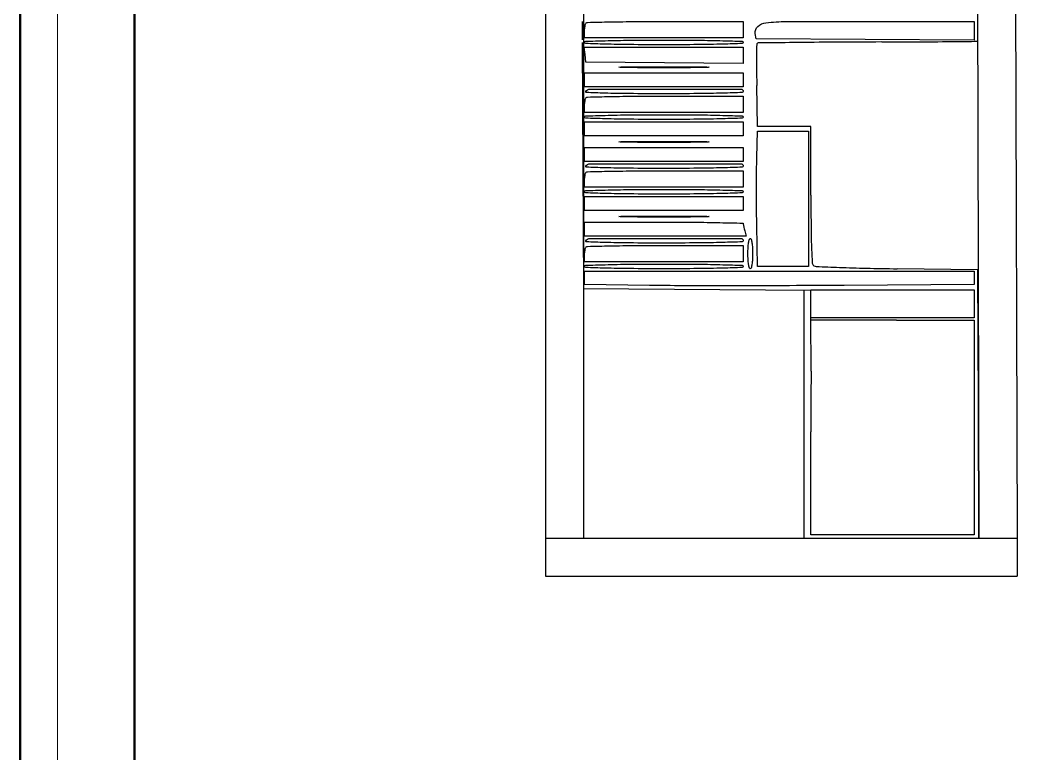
# Model space of a CAD drawing. Header units: inches. Extents: x -279 to 561, y -345 to 342.
# Drawn here: x -228.46 to -223.13, y -301.52 to -297.66 of the extents above; entities that cross this region are included whole.
import ezdxf

# ---------------------------------------------------------------- set-up
doc = ezdxf.new("R2010")
doc.units = ezdxf.units.IN
doc.header["$LTSCALE"] = 0.5
doc.header["$MEASUREMENT"] = 0
doc.layers.add('CADER', color=7, linetype='Continuous')
doc.layers.add('G-ANNO-HLIN', color=5, linetype='Continuous', lineweight=50)

msp = doc.modelspace()

# ---------------------------------------------------------------- linework, layer by layer
at = {"linetype": 'Continuous'}
for p, q in [((-225.6968, -294.8727), (-225.6968, -300.5857)), ((-223.2352, -294.8727), (-223.219, -300.3857)), ((-225.4968, -295.0778), (-225.4968, -300.3857)), ((-223.4346, -295.0727), (-223.419, -300.3857)), ((-224.3012, -299.5077), (-224.3018, -299.2273)), ((-224.0497, -299.2399), (-224.3018, -299.2399)), ((-225.6968, -300.3857), (-223.219, -300.3857)), ((-225.6968, -300.5857), (-223.219, -300.5857))]:
    msp.add_line(p, q, dxfattribs=at)
for p, q in [((-225.5031, -297.6706), (-225.5031, -297.719)), ((-225.5031, -297.719), (-225.5031, -297.7675)), ((-225.5033, -297.7809), (-225.5001, -298.4275)), ((-224.5826, -298.2222), (-224.5862, -298.0066)), ((-224.4422, -298.2222), (-224.5826, -298.2222)), ((-224.3018, -298.2222), (-224.4422, -298.2222)), ((-224.3018, -298.5831), (-224.3018, -298.2222)), ((-225.5001, -298.4275), (-225.4969, -299.0741)), ((-223.4253, -298.976), (-223.8482, -298.9699)), ((-223.4222, -299.6809), (-223.4253, -298.976)), ((-225.4969, -299.0741), (-224.3018, -299.0833)), ((-224.3386, -299.083), (-224.3386, -299.7514)), ((-223.8525, -299.2396), (-223.4437, -299.2396)), ((-223.4437, -299.2396), (-223.4437, -299.8035)), ((-223.419, -300.3857), (-223.4222, -299.6809)), ((-224.3386, -299.7514), (-224.3386, -300.3857)), ((-224.3018, -300.3673), (-224.3018, -299.8259)), ((-223.4437, -299.8035), (-223.4437, -300.3673)), ((-223.8728, -300.3673), (-224.3018, -300.3673)), ((-223.4437, -300.3673), (-223.8728, -300.3673)), ((-224.3386, -300.3857), (-223.8788, -300.3857)), ((-223.8788, -300.3857), (-223.419, -300.3857))]:
    msp.add_line(p, q)
at = {"ltscale": 0.5}
msp.add_line((-223.219, -300.3857), (-223.219, -300.5857), dxfattribs=at)
for points in [[(-224.6573, -297.7135), (-224.6573, -297.7564), (-225.074, -297.7564), (-225.4908, -297.7564), (-225.4908, -297.7216, -0.021582), (-225.4902, -297.7077, -0.025482), (-225.4884, -297.6947, -0.025624), (-225.4858, -297.684, -0.12431), (-225.4826, -297.6787, -0.19328), (-225.4748, -297.6754, -0.000522), (-225.3569, -297.673, -0.003029), (-225.2231, -297.6712, -0.001872), (-225.0659, -297.6706), (-224.6573, -297.6706)], [(-223.4437, -297.7197), (-223.4437, -297.7689), (-224.0168, -297.7657), (-224.5899, -297.7625), (-224.5939, -297.734, -0.245701), (-224.5807, -297.6968, -0.161071), (-224.5383, -297.6774, -0.026332), (-224.4306, -297.6713, -0.000931), (-224.0141, -297.6706), (-223.4437, -297.6706)], [(-224.6573, -297.7809, -0.403851), (-224.6629, -297.7867, -0.001526), (-224.7645, -297.79, -0.005325), (-224.8938, -297.7924, -0.002026), (-225.074, -297.7931, -0.002026), (-225.2543, -297.7924, -0.005325), (-225.3836, -297.79, -0.001526), (-225.4852, -297.7867, -0.403851), (-225.4908, -297.7809, -0.403851), (-225.4852, -297.7751, -0.001526), (-225.3836, -297.7718, -0.005325), (-225.2543, -297.7694, -0.002026), (-225.074, -297.7686, -0.002026), (-224.8938, -297.7694, -0.005325), (-224.7645, -297.7718, -0.001526), (-224.6629, -297.7751, -0.403851)], [(-224.8626, -297.9126, -0.002729), (-224.9589, -297.9138, -0.001602), (-225.074, -297.9142, -0.001602), (-225.1892, -297.9138, -0.002729), (-225.2855, -297.9126, -0.017758), (-225.3107, -297.9113, -0.948514), (-225.3106, -297.9101, -0.003611), (-225.2257, -297.9092, -0.00072), (-225.074, -297.909, -0.00072), (-224.9224, -297.9092, -0.003611), (-224.8375, -297.9101, -0.948514), (-224.8374, -297.9113, -0.017758)], [(-224.6573, -298.0383, -0.403872), (-224.6629, -298.0441, -0.001521), (-224.7647, -298.0474, -0.005316), (-224.8942, -298.0498, -0.002022), (-225.0748, -298.0506, -0.001933), (-225.2577, -298.0499, -0.00554), (-225.3848, -298.0475, -0.00204), (-225.4816, -298.0442, -0.574661), (-225.4847, -298.0383, -0.259343), (-225.4629, -298.0261, -0.000553), (-225.0671, -298.0257, -0.000472), (-224.6695, -298.0261, -0.413661)], [(-224.6573, -298.1057), (-224.6573, -298.1486), (-225.074, -298.1486), (-225.4908, -298.1486), (-225.4908, -298.1139, -0.021582), (-225.4902, -298.1, -0.025482), (-225.4884, -298.087, -0.025624), (-225.4858, -298.0763, -0.12431), (-225.4826, -298.071, -0.19328), (-225.4748, -298.0677, -0.000522), (-225.3569, -298.0652, -0.003029), (-225.2231, -298.0634, -0.001872), (-225.0659, -298.0628), (-224.6573, -298.0628)], [(-224.6573, -298.1731, -0.403851), (-224.6629, -298.1789, -0.001526), (-224.7645, -298.1822, -0.005325), (-224.8938, -298.1847, -0.002026), (-225.074, -298.1854, -0.002026), (-225.2543, -298.1847, -0.005325), (-225.3836, -298.1822, -0.001526), (-225.4852, -298.1789, -0.403851), (-225.4908, -298.1731, -0.403851), (-225.4852, -298.1673, -0.001526), (-225.3836, -298.164, -0.005325), (-225.2543, -298.1616, -0.002026), (-225.074, -298.1609, -0.002026), (-224.8938, -298.1616, -0.005325), (-224.7645, -298.164, -0.001526), (-224.6629, -298.1673, -0.403851)], [(-224.3141, -298.6022), (-224.3141, -298.9577), (-224.4484, -298.9577), (-224.5827, -298.9577), (-224.5863, -298.7401, -0.002391), (-224.5874, -298.6467, -0.001906), (-224.5877, -298.5459, -0.001926), (-224.5873, -298.4526, -0.004853), (-224.586, -298.3846), (-224.5822, -298.2467), (-224.4481, -298.2467), (-224.3141, -298.2467)], [(-224.8626, -298.3049, -0.002729), (-224.9589, -298.306, -0.001602), (-225.074, -298.3064, -0.001602), (-225.1892, -298.306, -0.002729), (-225.2855, -298.3049, -0.017758), (-225.3107, -298.3036, -0.948514), (-225.3106, -298.3023, -0.003611), (-225.2257, -298.3015, -0.00072), (-225.074, -298.3012, -0.00072), (-224.9224, -298.3015, -0.003611), (-224.8375, -298.3023, -0.948514), (-224.8374, -298.3036, -0.017758)], [(-224.6573, -298.498), (-224.6573, -298.5409), (-225.074, -298.5409), (-225.4908, -298.5409), (-225.4908, -298.5062, -0.021582), (-225.4902, -298.4923, -0.025482), (-225.4884, -298.4792, -0.025624), (-225.4858, -298.4686, -0.12431), (-225.4826, -298.4632, -0.19328), (-225.4748, -298.4599, -0.000522), (-225.3569, -298.4575, -0.003029), (-225.2231, -298.4557, -0.001872), (-225.0659, -298.4551), (-224.6573, -298.4551)], [(-224.6573, -298.4306, -0.403872), (-224.6629, -298.4364, -0.001521), (-224.7647, -298.4397, -0.005316), (-224.8942, -298.4421, -0.002022), (-225.0748, -298.4428, -0.001933), (-225.2577, -298.4421, -0.00554), (-225.3848, -298.4397, -0.00204), (-225.4816, -298.4364, -0.574661), (-225.4847, -298.4306, -0.259343), (-225.4629, -298.4184, -0.000553), (-225.0671, -298.418, -0.000472), (-224.6695, -298.4183, -0.413661)], [(-224.6573, -298.5654, -0.403851), (-224.6629, -298.5712, -0.001526), (-224.7645, -298.5745, -0.005325), (-224.8938, -298.5769, -0.002026), (-225.074, -298.5777, -0.002026), (-225.2543, -298.5769, -0.005325), (-225.3836, -298.5745, -0.001526), (-225.4852, -298.5712, -0.403851), (-225.4908, -298.5654, -0.403851), (-225.4852, -298.5596, -0.001526), (-225.3836, -298.5563, -0.005325), (-225.2543, -298.5539, -0.002026), (-225.074, -298.5531, -0.002026), (-224.8938, -298.5539, -0.005325), (-224.7645, -298.5563, -0.001526), (-224.6629, -298.5596, -0.403851)], [(-224.8626, -298.6972, -0.002729), (-224.9589, -298.6983, -0.001602), (-225.074, -298.6987, -0.001602), (-225.1892, -298.6983, -0.002729), (-225.2855, -298.6972, -0.017758), (-225.3107, -298.6958, -0.948514), (-225.3106, -298.6946, -0.003611), (-225.2257, -298.6937, -0.00072), (-225.074, -298.6935, -0.00072), (-224.9224, -298.6937, -0.003611), (-224.8375, -298.6946, -0.948514), (-224.8374, -298.6958, -0.017758)], [(-224.6571, -298.7339, 0.038866), (-224.6566, -298.7391, 0.007282), (-224.6548, -298.7485, 0.007754), (-224.6524, -298.7595, 0.007025), (-224.6495, -298.7707), (-224.6422, -298.7983), (-225.0665, -298.7983), (-225.4908, -298.7983), (-225.4908, -298.7615), (-225.4908, -298.7248), (-225.074, -298.7248, -0.002067), (-224.9142, -298.7254, -0.003445), (-224.7797, -298.7275, -0.000478), (-224.6608, -298.7302, -0.401918)], [(-224.6573, -298.8228, -0.403872), (-224.6629, -298.8286, -0.001521), (-224.7647, -298.8319, -0.005316), (-224.8942, -298.8343, -0.002022), (-225.0748, -298.8351, -0.001933), (-225.2577, -298.8344, -0.00554), (-225.3848, -298.832, -0.00204), (-225.4816, -298.8287, -0.574661), (-225.4847, -298.8228, -0.259343), (-225.4629, -298.8107, -0.000553), (-225.0671, -298.8102, -0.000472), (-224.6695, -298.8106, -0.413661)], [(-224.6082, -298.8902, -0.013867), (-224.6091, -298.9213, -0.024301), (-224.6118, -298.9469, -0.022017), (-224.6156, -298.9661, -0.345347), (-224.6205, -298.9699, -0.345347), (-224.6254, -298.9661, -0.022017), (-224.6292, -298.9469, -0.024301), (-224.6319, -298.9213, -0.013867), (-224.6328, -298.8902, -0.013867), (-224.6319, -298.8591, -0.024301), (-224.6292, -298.8335, -0.022017), (-224.6254, -298.8144, -0.345347), (-224.6205, -298.8106, -0.345347), (-224.6156, -298.8144, -0.022017), (-224.6118, -298.8335, -0.024301), (-224.6091, -298.8591, -0.013867)], [(-224.6573, -298.8902), (-224.6573, -298.9331), (-225.074, -298.9331), (-225.4908, -298.9331), (-225.4908, -298.8984, -0.021582), (-225.4902, -298.8845, -0.025482), (-225.4884, -298.8715, -0.025624), (-225.4858, -298.8608, -0.12431), (-225.4826, -298.8555, -0.19328), (-225.4748, -298.8522, -0.000522), (-225.3569, -298.8497, -0.003029), (-225.2231, -298.8479, -0.001872), (-225.0659, -298.8473), (-224.6573, -298.8473)], [(-224.6573, -298.9577, -0.403851), (-224.6629, -298.9635, -0.001526), (-224.7645, -298.9668, -0.005325), (-224.8938, -298.9692, -0.002026), (-225.074, -298.9699, -0.002026), (-225.2543, -298.9692, -0.005325), (-225.3836, -298.9668, -0.001526), (-225.4852, -298.9635, -0.403851), (-225.4908, -298.9577, -0.403851), (-225.4852, -298.9519, -0.001526), (-225.3836, -298.9486, -0.005325), (-225.2543, -298.9461, -0.002026), (-225.074, -298.9454, -0.002026), (-224.8938, -298.9461, -0.005325), (-224.7645, -298.9486, -0.001526), (-224.6629, -298.9519, -0.403851)], [(-223.4437, -299.0177), (-223.4437, -299.0532), (-224.1271, -299.0575, -0.000816), (-224.4137, -299.0589, -0.000741), (-224.7097, -299.0593, -0.000741), (-224.9745, -299.059, -0.002388), (-225.1507, -299.0576), (-225.4908, -299.0534), (-225.4908, -299.0178), (-225.4908, -298.9822), (-224.4673, -298.9822), (-223.4437, -298.9822)]]:
    msp.add_lwpolyline(points, format="xyb", close=True)
for points in [[(-224.6573, -297.8485), (-224.6573, -297.8915), (-225.071, -297.8883), (-225.4847, -297.8851), (-225.4885, -297.8452), (-225.4924, -297.8054), (-225.0748, -297.8054), (-224.6573, -297.8054)], [(-224.6573, -297.977), (-224.6573, -298.0138), (-225.074, -298.0138), (-225.4908, -298.0138), (-225.4908, -297.977), (-225.4908, -297.9402), (-225.074, -297.9402), (-224.6573, -297.9402)], [(-224.6573, -298.2344), (-224.6573, -298.2712), (-225.074, -298.2712), (-225.4908, -298.2712), (-225.4908, -298.2344), (-225.4908, -298.1977), (-225.074, -298.1977), (-224.6573, -298.1977)], [(-224.6573, -298.3693), (-224.6573, -298.406), (-225.074, -298.406), (-225.4908, -298.406), (-225.4908, -298.3693), (-225.4908, -298.3325), (-225.074, -298.3325), (-224.6573, -298.3325)], [(-224.6573, -298.6267), (-224.6573, -298.6635), (-225.074, -298.6635), (-225.4908, -298.6635), (-225.4908, -298.6267), (-225.4908, -298.5899), (-225.074, -298.5899), (-224.6573, -298.5899)], [(-223.4437, -299.1538), (-223.4437, -299.2273), (-223.8728, -299.2273), (-224.3018, -299.2273), (-224.3018, -299.1538), (-224.3018, -299.0802), (-223.8728, -299.0802), (-223.4437, -299.0802)]]:
    msp.add_lwpolyline(points, close=True)
for centre, radius, start, end in [((-203.4412, -297.9963), 21.1466, 179.44325, 179.61147), ((-224.5799, -297.7909), 0.0069, 134.8302, 179.4433), ((-224.5797, -297.7911), 0.00721, 90.6651, 134.8302), ((-217.9453, -869.3232), 571.5778, 90.64604, 90.665063), ((-223.8939, -341.7799), 44.001, 90.37101, 90.64603), ((-223.6233, -383.5823), 85.8042, 90.204113, 90.370958), ((-224.2525, -206.9557), 90.8235, 270.204096, 270.358565), ((-223.9106, -261.5838), 36.1943, 270.35854, 270.66564), ((-223.8579, -266.117), 31.6608, 270.66565, 270.78043), ((-219.7149, -297.8859), 4.8725, 179.6115, 180.4432), ((-215.3802, -297.8524), 9.2074, 180.44316, 180.95974), ((-200.7379, -298.5831), 23.5638, 180, 180.43728), ((-221.1532, -298.7389), 3.148, 180.4373, 182.3663), ((-221.6168, -298.758), 2.684, 182.3662, 183.8877), ((-224.2767, -298.9388), 0.018, 183.8876, 237.0885), ((-224.2724, -298.9322), 0.0258, 237.0886, 267.7055), ((-222.8553, -263.5635), 35.4229, 267.7055, 267.90305), ((-223.7729, -288.6249), 10.3447, 267.90299, 268.67854), ((-223.5723, -279.9282), 19.0437, 268.67854, 269.16967), ((-223.8525, -356.3656), 57.126, 89.99995, 90.25045), ((-134.8152, -299.826), 89.4866, 179.796202, 179.999945)]:
    msp.add_arc(centre, radius, start, end)
at = {"layer": 'CADER', "lineweight": 18}
for points in [[(-228.4557, -292.9682), (-202.753, -292.9682), (-202.753, -310.0672), (-228.4557, -310.0672)], [(-228.2599, -293.164), (-202.9488, -293.164), (-202.9488, -309.8714), (-228.2599, -309.8714)]]:
    msp.add_lwpolyline(points, close=True, dxfattribs=at)
at = {"layer": 'G-ANNO-HLIN', "color": 0}
for points in [[(-228.4557, -292.9682), (-202.753, -292.9682), (-202.753, -310.0672), (-228.4557, -310.0672)], [(-227.8563, -293.5676), (-203.3524, -293.5676), (-203.3524, -309.4678), (-227.8563, -309.4678)]]:
    msp.add_lwpolyline(points, close=True, dxfattribs=at)

doc.saveas('drawing.dxf')
